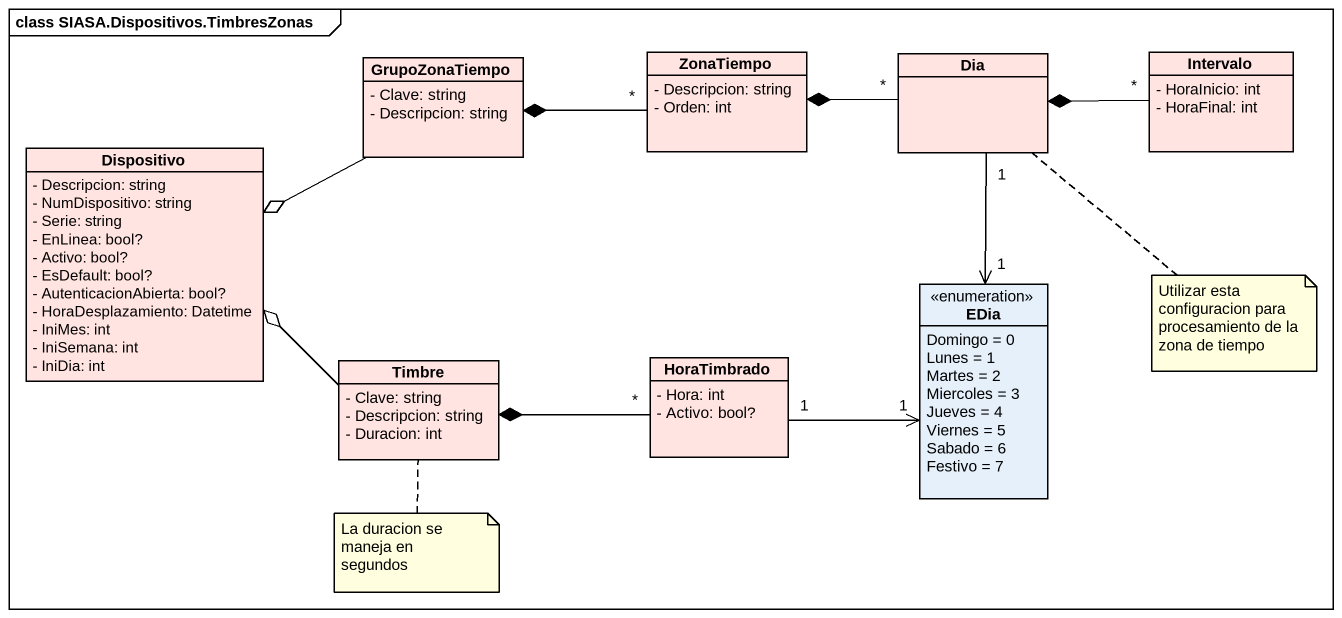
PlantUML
@startuml
mainframe class SIASA.Dispositivos.TimbresZonas
hide circle
hide empty members
skinparam classAttributeIconSize 0
class GrupoZonaTiempo #FFE4E1 {
  - Clave: string
  - Descripcion: string
}
class ZonaTiempo #FFE4E1 {
  - Descripcion: string
  - Orden: int
}
class Dia #FFE4E1
class Intervalo #FFE4E1 {
  - HoraInicio: int
  - HoraFinal: int
}
class Dispositivo #FFE4E1 {
  - Descripcion: string
  - NumDispositivo: string
  - Serie: string
  - EnLinea: bool?
  - Activo: bool?
  - EsDefault: bool?
  - AutenticacionAbierta: bool?
  - HoraDesplazamiento: Datetime
  - IniMes: int
  - IniSemana: int
  - IniDia: int
}
enum EDia {
  Domingo = 0
  Lunes = 1
  Martes = 2
  Miercoles = 3
  Jueves = 4
  Viernes = 5
  Sabado = 6
  Festivo = 7
}
class Timbre #FFE4E1 {
  - Clave: string
  - Descripcion: string
  - Duracion: int
}
class HoraTimbrado #FFE4E1 {
  - Hora: int
  - Activo: bool?
}
GrupoZonaTiempo -left-o Dispositivo
ZonaTiempo "*" -left-* GrupoZonaTiempo
Dia "*" -left-* ZonaTiempo
Dia "1" --> "1" EDia
Intervalo "*" -left-* Dia
Timbre -left-o Dispositivo
HoraTimbrado "1" -right-> "1" EDia
HoraTimbrado "*" -left-* Timbre
note bottom of Dia : Utilizar esta configuracion para procesamiento de la zona de tiempo
note bottom of Timbre : La duracion se maneja en segundos
@enduml
